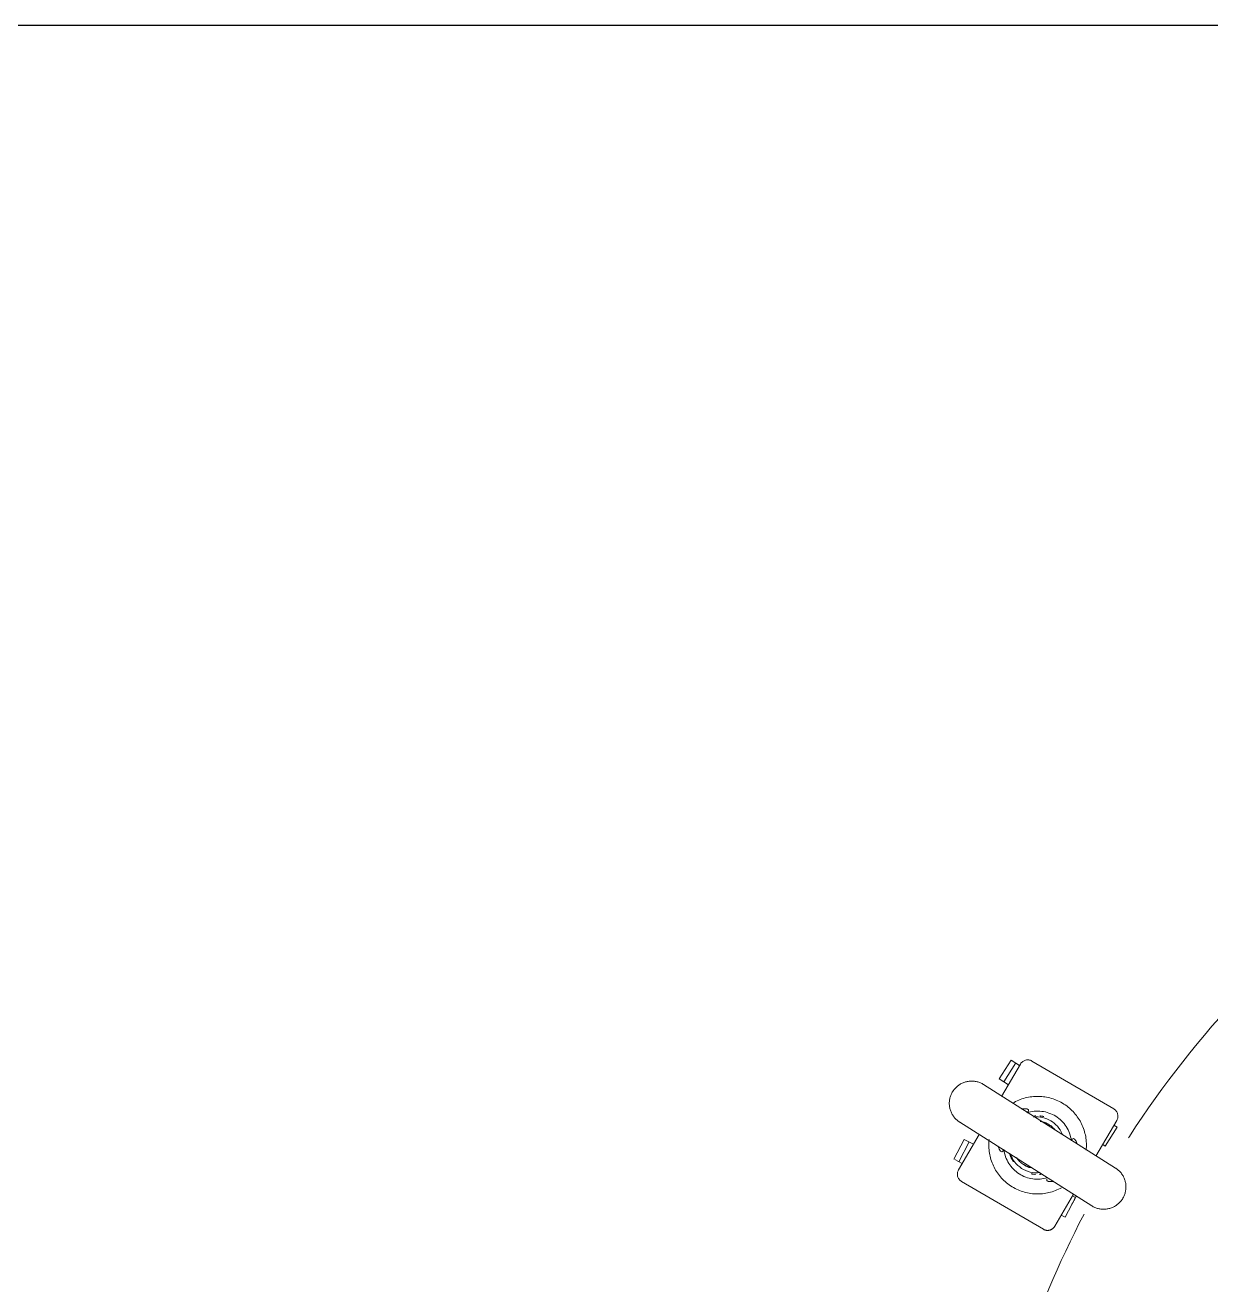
# Model space of a CAD drawing. Extents: x -181672 to 290600, y -29000 to 395522.
# Drawn here: x 10764.5 to 11189.5, y 37752.5 to 38204.1 of the extents above; entities that cross this region are included whole.
import ezdxf

# ---------------------------------------------------------------- set-up
doc = ezdxf.new("R2010")
doc.units = 0
doc.header["$LTSCALE"] = 10
doc.linetypes.add('XFM7Q20PCW-200K$0$ACAD_ISO03W100', pattern=[30, 12, -18])
doc.layers.add('XFM7Q20PCW-200K$0$PCW EQ (FUTURE)', color=252, linetype='XFM7Q20PCW-200K$0$ACAD_ISO03W100', lineweight=9)

# ---------------------------------------------------------------- blocks, each defined once
blk = doc.blocks.new('XFM7Q20PCW-200K$0$漢唐美光 8NHV4A-10FDA-NC150-M - 漢唐美光 8NHV4A-10FDA-NC150-M-V1107-CUB_L40')
for p, q in [((-727.83, -392.47), (-745, -421.81)), ((-710.88, -398.9), (-723.72, -391.39)), ((-722.01, -392.4), (-721.29, -391.26)), ((-714.53, -395.54), (-721.29, -391.26)), ((-714.53, -395.54), (-715.1, -396.44)), ((-715.21, -405.4), (-715.11, -405.3)), ((-715.18, -405.53), (-715.21, -405.4)), ((-696.63, -407.24), (-696.07, -406.18)), ((-688.98, -409.88), (-696.07, -406.18)), ((-685.75, -413.61), (-697.25, -406.88)), ((-688.98, -409.88), (-689.72, -411.29)), ((-701.84, -447.06), (-684.67, -417.72)), ((-743.41, -426.22), (-745.36, -429.29)), ((-737.53, -431.88), (-744.29, -427.6)), ((-743.92, -425.92), (-732.32, -432.71)), ((-728.03, -425.71), (-727.98, -425.58)), ((-727.98, -425.58), (-727.85, -425.54)), ((-738.6, -433.57), (-745.36, -429.29)), ((-738.6, -433.57), (-745.36, -429.29)), ((-738.6, -433.57), (-736.5, -430.26)), ((-714.46, -434.13), (-714.56, -434.23)), ((-718.69, -440.68), (-705.94, -448.14)), ((-715.18, -442.76), (-716.91, -446.07)), ((-709.81, -449.77), (-716.91, -446.07)), ((-708.89, -448), (-715.98, -444.29)), ((-708.27, -446.81), (-709.66, -449.48))]:
    blk.add_line(p, q)
at = {"flags": 128}
for points in [[(-695.58, -389.35), (-695.86, -389.18), (-696.14, -389.03), (-696.42, -388.88), (-696.71, -388.75), (-697.01, -388.63), (-697.31, -388.52), (-697.62, -388.43), (-697.93, -388.34), (-698.24, -388.27), (-698.55, -388.21), (-698.87, -388.17), (-699.19, -388.13), (-699.51, -388.11), (-699.83, -388.11), (-700.15, -388.11), (-700.47, -388.13), (-700.78, -388.16), (-701.1, -388.2), (-701.42, -388.26), (-701.73, -388.33), (-702.04, -388.41), (-702.34, -388.5), (-702.65, -388.61), (-702.94, -388.72), (-703.24, -388.85), (-703.52, -388.99), (-703.81, -389.15), (-704.08, -389.31), (-704.35, -389.48), (-704.61, -389.67), (-704.86, -389.86), (-705.11, -390.07), (-705.35, -390.28), (-705.58, -390.51), (-705.79, -390.74), (-706, -390.98), (-706.2, -391.23), (-706.39, -391.49), (-706.57, -391.75), (-706.62, -391.83)], [(-736.57, -439.15), (-706.62, -391.83)], [(-693.1, -400.38), (-692.93, -400.11), (-692.78, -399.83), (-692.64, -399.54), (-692.5, -399.25), (-692.38, -398.96), (-692.28, -398.65), (-692.18, -398.35), (-692.1, -398.04), (-692.03, -397.73), (-691.97, -397.41), (-691.92, -397.1), (-691.89, -396.78), (-691.87, -396.46), (-691.86, -396.14), (-691.86, -395.82), (-691.88, -395.5), (-691.91, -395.18), (-691.96, -394.86), (-692.01, -394.55), (-692.08, -394.24), (-692.16, -393.93), (-692.26, -393.62), (-692.36, -393.32), (-692.48, -393.02), (-692.61, -392.73), (-692.75, -392.44), (-692.9, -392.16), (-693.06, -391.88), (-693.24, -391.62), (-693.42, -391.36), (-693.62, -391.1), (-693.82, -390.86), (-694.04, -390.62), (-694.26, -390.39), (-694.49, -390.17), (-694.74, -389.96), (-694.99, -389.76), (-695.24, -389.57), (-695.51, -389.39), (-695.58, -389.35)], [(-693.1, -400.38), (-723.05, -447.7)], [(-715.15, -405.64), (-716.22, -406), (-717, -406.5), (-717.25, -406.96), (-717, -407.34), (-716.42, -407.63)], [(-715.23, -405.44), (-715.37, -405.63), (-715.51, -405.79), (-715.64, -405.91), (-715.72, -405.97)], [(-701.99, -414.66), (-701.98, -414.63), (-701.95, -414.49), (-701.84, -414.21), (-701.71, -413.99)], [(-727.68, -424.87), (-727.68, -424.9), (-727.72, -425.04), (-727.83, -425.32), (-727.95, -425.54)], [(-714.36, -433.85), (-713.45, -433.53), (-712.66, -433.03), (-712.42, -432.57), (-712.67, -432.19), (-713.26, -431.9)], [(-714.43, -434.09), (-714.3, -433.9), (-714.16, -433.74), (-714.03, -433.62), (-713.95, -433.56)], [(-736.57, -439.15), (-736.73, -439.42), (-736.89, -439.7), (-737.03, -439.99), (-737.16, -440.28), (-737.28, -440.58), (-737.39, -440.88), (-737.49, -441.18), (-737.57, -441.49), (-737.64, -441.8), (-737.7, -442.12), (-737.75, -442.43), (-737.78, -442.75), (-737.8, -443.07), (-737.81, -443.39), (-737.8, -443.71), (-737.78, -444.03), (-737.75, -444.35), (-737.71, -444.67), (-737.65, -444.98), (-737.59, -445.29), (-737.5, -445.6), (-737.41, -445.91), (-737.31, -446.21), (-737.19, -446.51), (-737.06, -446.8), (-736.92, -447.09), (-736.77, -447.37), (-736.6, -447.65), (-736.43, -447.91), (-736.24, -448.18), (-736.05, -448.43), (-735.84, -448.67), (-735.63, -448.91), (-735.41, -449.14), (-735.17, -449.36), (-734.93, -449.57), (-734.68, -449.77), (-734.42, -449.96), (-734.16, -450.14), (-734.09, -450.19)], [(-736.1, -438.41), (-736.57, -439.15)], [(-734.09, -450.19), (-733.81, -450.35), (-733.53, -450.51), (-733.25, -450.65), (-732.95, -450.78), (-732.66, -450.9), (-732.36, -451.01), (-732.05, -451.1), (-731.74, -451.19), (-731.43, -451.26), (-731.12, -451.32), (-730.8, -451.36), (-730.48, -451.4), (-730.16, -451.42), (-729.84, -451.43), (-729.52, -451.42), (-729.2, -451.4), (-728.88, -451.37), (-728.57, -451.33), (-728.25, -451.27), (-727.94, -451.2), (-727.63, -451.12), (-727.32, -451.03), (-727.02, -450.92), (-726.72, -450.81), (-726.43, -450.68), (-726.14, -450.54), (-725.86, -450.38), (-725.59, -450.22), (-725.32, -450.05), (-725.06, -449.86), (-724.8, -449.67), (-724.56, -449.46), (-724.32, -449.25), (-724.09, -449.02), (-723.87, -448.79), (-723.66, -448.55), (-723.46, -448.3), (-723.27, -448.04), (-723.09, -447.78), (-723.05, -447.7)]]:
    blk.add_lwpolyline(points, dxfattribs=at)
blk.add_circle((-526.15, -89.94), 379.98)
for centre, radius, start, end in [((-526.15, -89.94), 353.5, 217.7876, 239.1505), ((-725.24, -393.98), 3, 59.6714, 149.6714), ((-714.83, -419.77), 17.5, 84.0901, 210.8197), ((-528.87, -94.7), 353.5, 241.6598, 242.2578), ((-526.15, -89.94), 353.5, 242.3665, 261.555), ((-714.83, -419.77), 12.21, 97.8485, 198.1491), ((-714.95, -420.13), 10, 113.056, 186.2213), ((-714.95, -420.13), 8.5, 129.6714, 170.9447), ((-714.83, -419.77), 17.5, 263.4223, 29.3615), ((-687.26, -416.2), 3, 329.6714, 59.6714), ((-714.83, -419.77), 10.5, 167.5838, 175.546), ((-714.83, -419.77), 8.5, 159.2801, 166.6341), ((-714.83, -419.77), 12.21, 277.4571, 16.6536), ((-714.95, -420.13), 10, 287.9496, 6.9773), ((-714.83, -419.77), 10.5, 3.5885, 8.576), ((-742.41, -423.33), 3, 149.6714, 239.6714), ((-714.83, -419.77), 10.5, 183.5885, 187.9993), ((-714.95, -420.13), 8.5, 302.1685, 350.4239), ((-714.83, -419.77), 8.5, 324.6013, 340.4068), ((-714.83, -419.77), 10.5, 347.5838, 355.546), ((-714.83, -419.77), 10.5, 285.643, 299.6714), ((-714.83, -419.77), 10.5, 299.6991, 304.7254), ((-704.43, -445.55), 3, 239.6714, 329.6714)]:
    blk.add_arc(centre, radius, start, end)
for points, knots in [([(-702.63, -416.43), (-702.62, -416.44), (-702.58, -416.46), (-702.53, -416.49), (-702.48, -416.51), (-702.44, -416.52), (-702.41, -416.52), (-702.39, -416.52), (-702.37, -416.52), (-702.34, -416.52), (-702.31, -416.52), (-702.26, -416.52), (-702.21, -416.5), (-702.14, -416.47), (-702.07, -416.4), (-701.96, -416.25), (-701.85, -415.97), (-701.78, -415.49), (-701.78, -414.87), (-701.85, -414.39), (-701.89, -414.13)], [0.0625, 0.0625, 0.0625, 0.0625, 0.0703125, 0.078125, 0.09375, 0.109375, 0.1171875, 0.1210938, 0.125, 0.1328125, 0.140625, 0.15625, 0.171875, 0.1875, 0.21875, 0.25, 0.3125, 0.375, 0.4375, 0.5, 0.5, 0.5, 0.5]), ([(-726.44, -423.57), (-726.5, -423.52), (-726.62, -423.42), (-726.78, -423.29), (-726.9, -423.2), (-726.98, -423.14), (-727.03, -423.1), (-727.08, -423.07), (-727.14, -423.04), (-727.19, -423.02), (-727.23, -423.01), (-727.26, -423.01), (-727.28, -423.01), (-727.3, -423.01), (-727.32, -423.01), (-727.36, -423.01), (-727.41, -423.01), (-727.46, -423.03), (-727.52, -423.06), (-727.6, -423.13), (-727.71, -423.28), (-727.82, -423.56), (-727.89, -424.04), (-727.88, -424.66), (-727.82, -425.14), (-727.77, -425.4)], [0, 0, 0, 0, 0.015625, 0.03125, 0.046875, 0.0546875, 0.0625, 0.0703125, 0.078125, 0.09375, 0.109375, 0.1171875, 0.1210938, 0.125, 0.1328125, 0.140625, 0.15625, 0.171875, 0.1875, 0.21875, 0.25, 0.3125, 0.375, 0.4375, 0.5, 0.5, 0.5, 0.5])]:
    blk.add_open_spline(points, degree=3, knots=knots)
blk.add_open_spline([(-723.32, -418.8), (-723.3, -418.54), (-723.27, -418.28), (-723.22, -418.03)], degree=3)
blk = doc.blocks.new('XFM7Q20PCW-200K')
at = {"color": 9}
blk.add_lwpolyline([(709.28, 38204.06), (11943.01, 38204.06), (11943.01, 37024.1), (709.28, 37024.1)], close=True, dxfattribs=at)
at = {"layer": 'XFM7Q20PCW-200K$0$PCW EQ (FUTURE)', "rotation": 270}
blk.add_blockref('XFM7Q20PCW-200K$0$漢唐美光 8NHV4A-10FDA-NC150-M - 漢唐美光 8NHV4A-10FDA-NC150-M-V1107-CUB_L40', (11547.22, 37087.72), dxfattribs=at)

msp = doc.modelspace()

# ---------------------------------------------------------------- block references
msp.add_blockref('XFM7Q20PCW-200K', (0, 0))

doc.saveas('drawing.dxf')
